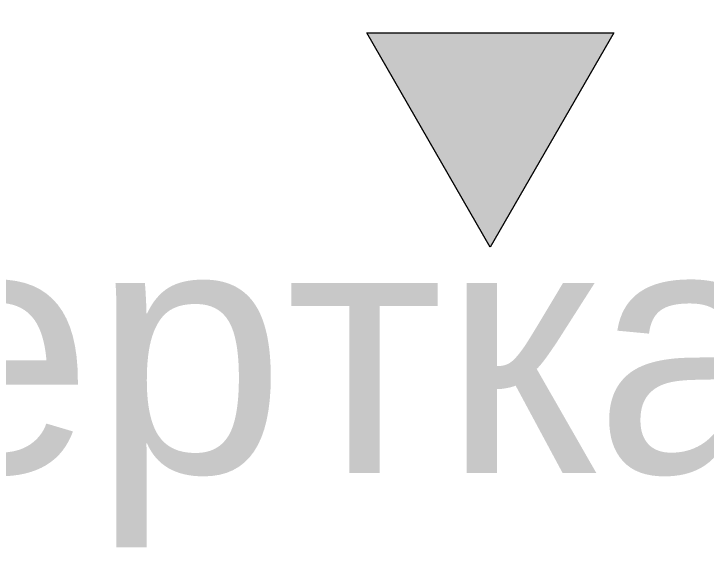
# Model space of a CAD drawing. Header units: millimetres. Extents: x 855 to 103073, y -1987 to 27400.
# Drawn here: x 32070 to 32630, y 8085 to 8525 of the extents above; entities that cross this region are included whole.
import ezdxf

# ---------------------------------------------------------------- set-up
doc = ezdxf.new("R2010")
doc.units = ezdxf.units.MM
for name, color, linetype, lineweight in [('A-ANNO-DIMS', 7, 'Continuous', 9), ('A-ANNO-DIMS-100', 7, 'Continuous', 9), ('G-ANNO-SYMB', 7, 'Continuous', 9)]:
    doc.layers.add(name, color=color, linetype=linetype, lineweight=lineweight)
doc.styles.add('Arial_1', font='arial.ttf', dxfattribs={"height": 200})
doc.styles.add('ISOCPEUR_3', font='isocpeur.ttf', dxfattribs={"width": 0.9, "height": 250})
doc.dimstyles.new('ISO-2_5_0_9К_БОЛЬШОЙ_3', dxfattribs={"dimscale": 304.8, "dimtxt": 248.995294, "dimasz": 0.492126, "dimexe": 0.393701, "dimexo": 0.984252, "dimgap": 0, "dimtad": 1, "dimdec": 0, "dimrnd": 10, "dimzin": 0, "dimdsep": 46, "dimtxsty": 'ISOCPEUR_3', "dimblk1": 'OBLIQUE', "dimblk2": 'OBLIQUE', "dimsah": 1, "dimcen": 0.09, "dimdle": 0.393701, "dimazin": 0, "dimtfac": 1, "dimtdec": 4, "dimtix": 1, "dimtmove": 0, "dimatfit": 3, "dimfxl": 1, "dimtvp": 1, "dimtolj": 1, "dimtzin": 0, "dimarcsym": 2})

# ---------------------------------------------------------------- blocks, each defined once
blk = doc.blocks.new('DIMBLOCK41-План разверток пом_ 1_02_ Этаж 1')
at = {"layer": 'A-ANNO-DIMS-100', "lineweight": 20}
for p, q in [((21987.9, 10500), (21912.9, 10575)), ((21987.9, 10500), (22062.9, 10425)), ((21987.9, 7800), (21912.9, 7875)), ((21987.9, 7800), (22062.9, 7725))]:
    blk.add_line(p, q, dxfattribs=at)
at = {"layer": 'A-ANNO-DIMS-100'}
for p, q in [((32358.01, 10500), (21867.9, 10500)), ((21987.9, 10500), (21987.9, 7680)), ((21987.9, 10500), (32358.01, 10500)), ((21793.96, 7800), (22107.9, 7800)), ((21987.9, 7800), (21793.96, 7800))]:
    blk.add_line(p, q, dxfattribs=at)
at = {"layer": 'A-ANNO-DIMS-100', "color": 0, "insert": (21661.28, 8833.97), "char_height": 250, "width": 758.478, "attachment_point": 1, "rotation": 90, "line_spacing_factor": 1.149209, "style": 'ISOCPEUR_3'}
blk.add_mtext('2700', dxfattribs=at)
blk = doc.blocks.new('_Oblique')
at = {"color": 0, "linetype": 'ByBlock', "lineweight": -2}
blk.add_line((-0.5, -0.5), (0.5, 0.5), dxfattribs=at)
blk = doc.blocks.new('Фасад - Марка фасада_Указатель-25386507-План разверток пом_ 1_02_ Этаж 1')
at = {"layer": 'G-ANNO-SYMB'}
blk.add_hatch(color=256, dxfattribs=at).paths.add_polyline_path([(-1, 0), (0, 1.7321), (1, 0), (0, 0)])
for p, q in [((0, 1.7321), (-1, 0)), ((1, 0), (0, 1.7321)), ((-1, 0), (0, 0)), ((0, 0), (1, 0))]:
    blk.add_line(p, q, dxfattribs=at)

msp = doc.modelspace()

# ---------------------------------------------------------------- block references
at = {"layer": 'G-ANNO-SYMB', "extrusion": (0, 0, -1), "xscale": 99.99999999999993, "yscale": 99.99999999999993, "zscale": 99.99999999999993, "rotation": 180}
msp.add_blockref('Фасад - Марка фасада_Указатель-25386507-План разверток пом_ 1_02_ Этаж 1', (-32455.28, 8509.62), dxfattribs=at)

# ---------------------------------------------------------------- texts
at = {"layer": 'G-ANNO-SYMB', "insert": (31360.49, 8353.86), "char_height": 200, "width": 1659.4931, "attachment_point": 1, "style": 'Arial_1'}
msp.add_mtext('Развертка', dxfattribs=at)

# ---------------------------------------------------------------- dimensions: what is measured, and where the dimension line sits
at = {"layer": 'A-ANNO-DIMS'}
dim = msp.add_linear_dim(base=(21987.9, 7800), p1=(32658.01, 10500), p2=(22093.96, 7800), angle=90, dimstyle='ISO-2_5_0_9К_БОЛЬШОЙ_3', override={"dimpost": '<>', "dimfxl": 10903.625256}, dxfattribs=at)
dim.commit()
dim.dimension.update_dxf_attribs({"geometry": 'DIMBLOCK41-План разверток пом_ 1_02_ Этаж 1', "text_midpoint": (21862.9, 9150)})

doc.saveas('drawing.dxf')
